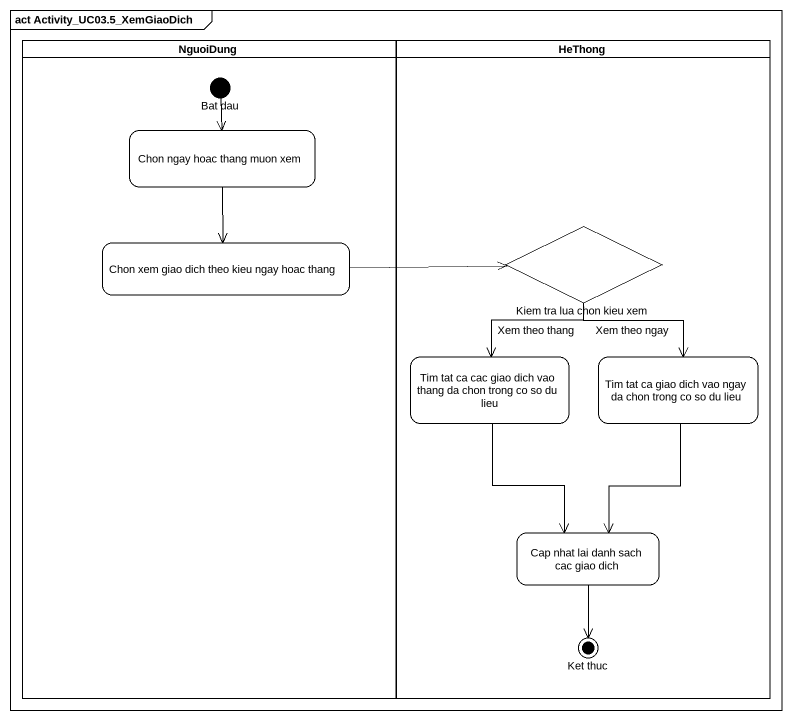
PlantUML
@startuml
mainframe act Activity_UC03.5_XemGiaoDich
hide empty description
state NguoiDung <<partition>> {
  state "Bat dau" as Bat_dau <<start>>
  state "Chon ngay hoac thang muon xem" as Chon_ngay_hoac_thang_muon
  state "Chon xem giao dich theo kieu ngay hoac thang" as Chon_xem_giao_dich_theo
}
state HeThong <<partition>> {
  state "Kiem tra lua chon kieu xem" as Kiem_tra_lua_chon_kieu_xem <<choice>>
  state "Tim tat ca cac giao dich vao thang da chon trong co so du lieu" as Tim_tat_ca_cac_giao_dich
  state "Tim tat ca giao dich vao ngay da chon trong co so du lieu" as Tim_tat_ca_giao_dich_vao
  state "Cap nhat lai danh sach cac giao dich" as Cap_nhat_lai_danh_sach_cac
  state "Ket thuc" as Ket_thuc <<end>>
}
Bat_dau --> Chon_ngay_hoac_thang_muon
Chon_ngay_hoac_thang_muon --> Chon_xem_giao_dich_theo
Chon_xem_giao_dich_theo -right-> Kiem_tra_lua_chon_kieu_xem
Kiem_tra_lua_chon_kieu_xem --> Tim_tat_ca_cac_giao_dich : Xem theo thang
Kiem_tra_lua_chon_kieu_xem --> Tim_tat_ca_giao_dich_vao : Xem theo ngay
Tim_tat_ca_cac_giao_dich --> Cap_nhat_lai_danh_sach_cac
Tim_tat_ca_giao_dich_vao --> Cap_nhat_lai_danh_sach_cac
Cap_nhat_lai_danh_sach_cac --> Ket_thuc
@enduml
